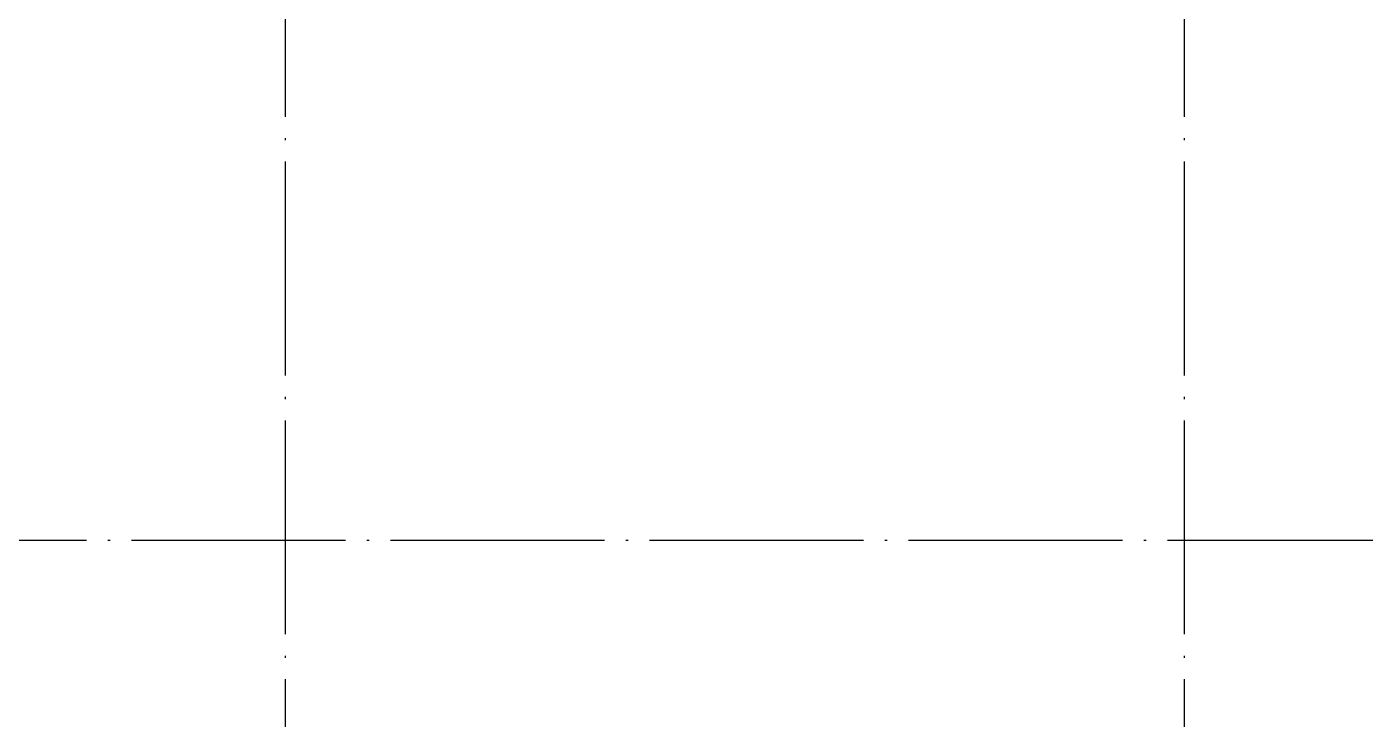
# Model space of a CAD drawing. Extents: x -2209072 to 495824, y -92434 to 572724.
# Drawn here: x 14381 to 26887, y 110426 to 116901 of the extents above; entities that cross this region are included whole.
import ezdxf

# ---------------------------------------------------------------- set-up
doc = ezdxf.new("R2010")
doc.units = 0
doc.header["$LTSCALE"] = 1000
doc.header["$MEASUREMENT"] = 0
doc.linetypes.add('X-104 6#7#平面$0$DOTE', pattern=[2.4200000000000004, 2, -0.2, 0.02, -0.2])
doc.layers.get('0').update_dxf_attribs({"linetype": 'CONTINUOUS'})
doc.layers.add('X-104 6#7#平面$0$01-标注_轴线坐标', color=132, linetype='CONTINUOUS')
doc.layers.add('X-104 6#7#平面$0$A_AXIS-轴线', color=36, linetype='X-104 6#7#平面$0$DOTE')

# ---------------------------------------------------------------- blocks, each defined once
blk = doc.blocks.new('X-104 6#7#平面$0$A$C1863634F')
at = {"layer": 'X-104 6#7#平面$0$A_AXIS-轴线'}
for points in [[(16800.00000000012, -4499.999999999942), (16800, 60899.99999999994)], [(25200.00000000012, -4499.999999999927), (25200, 60899.99999999997)], [(-4000.000000000009, 23000.00000000004), (117300, 22999.99999999917)]]:
    blk.add_lwpolyline(points, dxfattribs=at)
blk = doc.blocks.new('X-104 6#7#平面')
at = {"layer": 'X-104 6#7#平面$0$01-标注_轴线坐标'}
blk.add_blockref('X-104 6#7#平面$0$A$C1863634F', (-0.09705783345270902, 89100.1228385586), dxfattribs=at)

msp = doc.modelspace()

# ---------------------------------------------------------------- block references
msp.add_blockref('X-104 6#7#平面', (0, 0))

doc.saveas('drawing.dxf')
